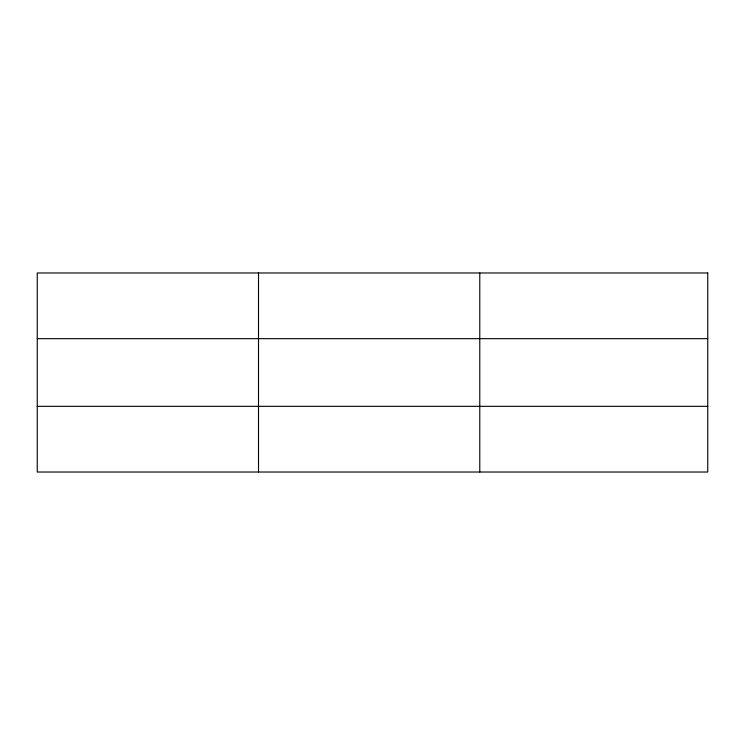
<?xml version="1.0" encoding="UTF-8"?>
<svg xmlns="http://www.w3.org/2000/svg" width="745" height="745" viewBox="0 0 745 745"><rect width="100%" height="100%" fill="white"/><g stroke="black" fill="none" stroke-linecap="round" stroke-linejoin="round"><path stroke-width="1.12" d="M258.515 272.977L258.515 472.023M479.78 272.977L479.78 472.023M37.25 338.668L707.75 338.668M37.25 406.332L707.75 406.332M707.75 272.977L707.75 472.023L37.25 472.023L37.25 272.977L707.75 272.977"/></g></svg>
